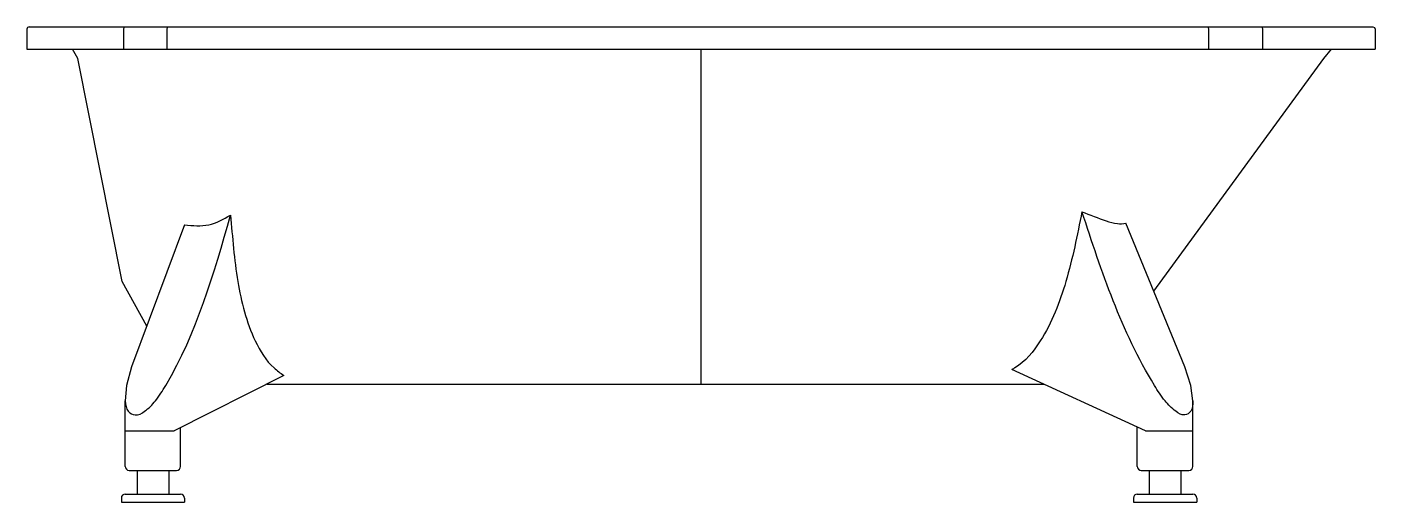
# Model space of a CAD drawing. Header units: millimetres. Extents: x -159 to 1541, y 0 to 600.
import ezdxf

# ---------------------------------------------------------------- set-up
doc = ezdxf.new("R2010")
doc.units = ezdxf.units.MM
doc.layers.add('ceco.net 372', color=7, linetype='Continuous')

msp = doc.modelspace()

# ---------------------------------------------------------------- linework, layer by layer
at = {"layer": 'ceco.net 372', "linetype": 'Continuous'}
for p, q in [((-158.1, 599.2), (-158.8, 597.2)), ((-158.8, 597.2), (-158.8, 571.9)), ((-156.2, 600), (-158.1, 599.2)), ((-156.2, 600), (1538.5, 600)), ((-36.7, 599.2), (-37.2, 597.2)), ((-37.2, 597.2), (-37.2, 571.9)), ((17.8, 599.2), (17.5, 597.2)), ((17.5, 597.2), (17.5, 571.9)), ((1330.9, 599.2), (1331.2, 597.2)), ((1331.2, 597.2), (1331.2, 571.9)), ((1398.8, 599.2), (1399.2, 597.2)), ((1399.2, 597.2), (1399.2, 571.9)), ((1538.5, 600), (1540.4, 599.2)), ((1540.4, 599.2), (1541.2, 597.2)), ((1541.2, 597.2), (1541.2, 571.9)), ((-158.8, 571.9), (1541.2, 571.9)), ((-94.8, 560), (-101.2, 571.9)), ((691.2, 149), (691.2, 571.9)), ((1476.4, 560), (1486.2, 571.9)), ((-38.6, 278.5), (-94.8, 560)), ((1262.1, 266.4), (1476.4, 560)), ((39.8, 350.1), (-26.8, 170.6)), ((1301.1, 170.6), (1227.1, 352)), ((-7.7, 222.1), (-38.6, 278.5)), ((-26.8, 170.6), (-33.4, 147.4)), ((1308.7, 147.4), (1301.1, 170.6)), ((165, 159.9), (26.8, 90)), ((1251.7, 90), (1083.3, 167.4)), ((-33.4, 147.4), (-34.9, 127.8)), ((143.5, 149), (1123.3, 149)), ((1311.4, 127.8), (1308.7, 147.4)), ((-34.9, 45), (-34.9, 127.8)), ((1311.4, 45), (1311.4, 127.8)), ((-34.9, 90), (26.8, 90)), ((34.9, 45), (34.9, 94.1)), ((1241.4, 45), (1241.4, 94.7)), ((1251.7, 90), (1311.4, 90)), ((-29.9, 40), (29.9, 40)), ((-19.9, 40), (-19.9, 10)), ((19.9, 40), (19.9, 10)), ((1246.4, 40), (1306.4, 40)), ((1256.4, 40), (1256.4, 10)), ((1296.4, 40), (1296.4, 10)), ((-39.8, 5), (-39.8, 0)), ((-39.8, 0), (39.8, 0)), ((-34.8, 10), (34.8, 10)), ((39.8, 5), (39.8, 0)), ((1236.4, 5), (1236.4, 0)), ((1236.4, 0), (1316.4, 0)), ((1241.4, 10), (1311.4, 10)), ((1316.4, 5), (1316.4, 0))]:
    msp.add_line(p, q, dxfattribs=at)
for centre, start, end in [((-29.9, 45), 180, 270), ((29.9, 45), 270, 0), ((1246.4, 45), 180, 270), ((1306.4, 45), 270, 0), ((-34.8, 5), 90, 180), ((34.8, 5), 0, 90), ((1241.4, 5), 90, 180), ((1311.4, 5), 0, 90)]:
    msp.add_arc(centre, 5, start, end, dxfattribs=at)
at = {"layer": 'ceco.net 372'}
for points in [[(-34.9, 127.8), (-31, 114.6), (-22.5, 110), (-10.5, 114.6), (3.1, 127.8), (16.2, 147.4), (98, 362.5)], [(39.8, 350.1), (70.5, 350.2), (98, 362.5)], [(98, 362.5), (107.1, 278.5), (129.1, 203.5), (152.7, 169.4), (165, 159.9)], [(1171.6, 366.6), (1151.3, 278.5), (1119, 203.5), (1086.8, 169.4), (1083.3, 167.4)], [(1311.4, 127.8), (1308.7, 114.6), (1301.1, 110), (1289.8, 114.6), (1276.4, 127.8), (1263, 147.4), (1171.6, 366.6)], [(1171.6, 366.6), (1202.2, 355.1), (1216.2, 351.6), (1227.1, 352)]]:
    msp.add_spline(points, degree=3, dxfattribs=at)

doc.saveas('drawing.dxf')
